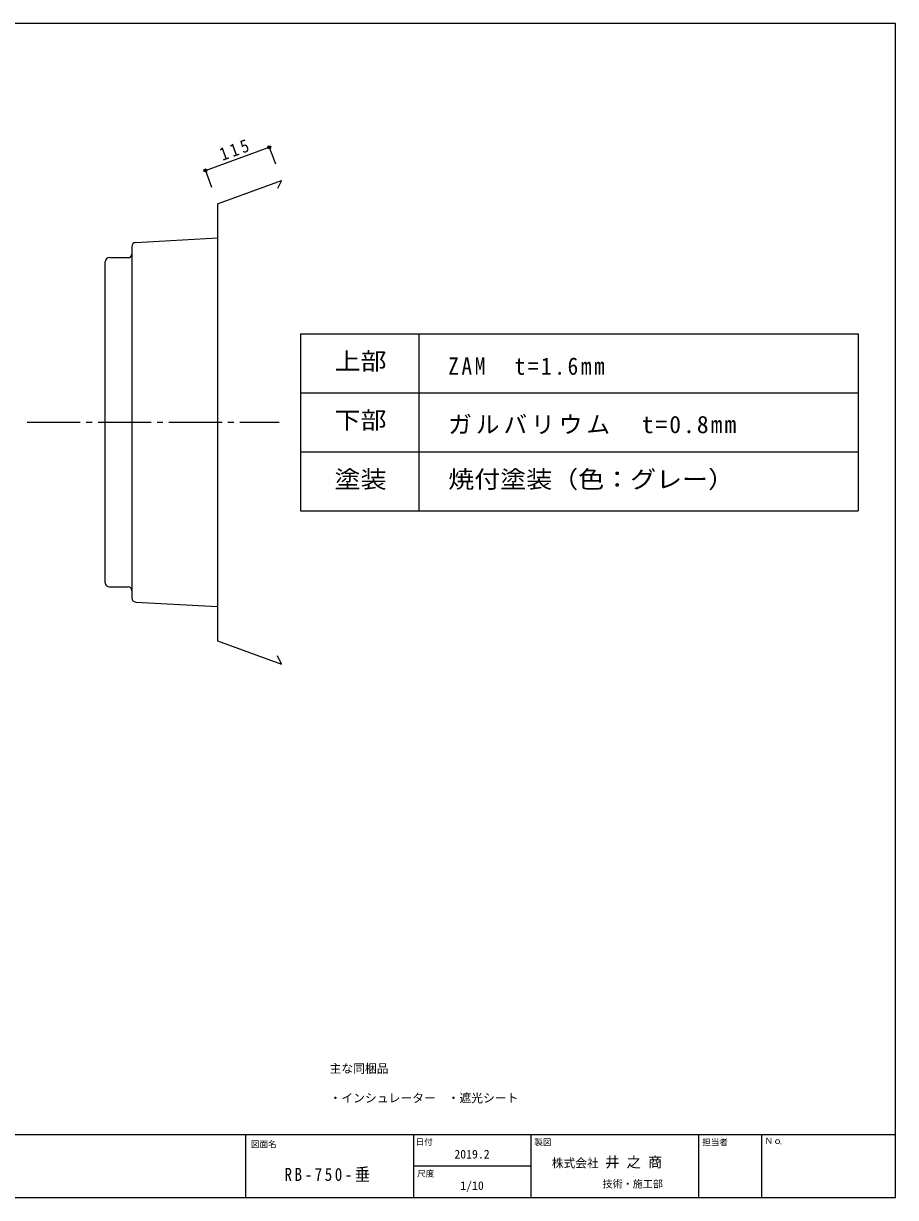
# Model space of a CAD drawing. Units: millimetres at full size, with parts at other scales. Extents: x -14200 to 14200, y -9940 to 9940.
# Drawn here: x -568 to 14200, y -9940 to 9940 of the extents above; entities that cross this region are included whole.
import ezdxf
from ezdxf.enums import TextEntityAlignment as Align

# ---------------------------------------------------------------- set-up
doc = ezdxf.new("R2010")
doc.units = ezdxf.units.MM
doc.header["$LTSCALE"] = 100
doc.header["$PDMODE"] = 32
doc.header["$PDSIZE"] = 50
doc.linetypes.add('CHAIN2', pattern=[12, 9, -1, 1, -1])
for name, color, linetype in [('0-0_0', 7, 'Continuous'), ('1-0', 7, 'Continuous'), ('1-8', 7, 'Continuous')]:
    doc.layers.add(name, color=color, linetype=linetype)
doc.styles.add('ＭＳ ゴシック', font='')
doc.styles.get('ＭＳ ゴシック').set_extended_font_data('MS Gothic')

msp = doc.modelspace()

# ---------------------------------------------------------------- linework, layer by layer
at = {"layer": '0-0_0'}
for p, q in [((-14200, -8873.5), (14200, -8873.5)), ((3194.7, -8873.5), (3194.7, -9938.5)), ((6034.7, -8873.5), (6034.7, -9938.5)), ((8022.7, -8873.5), (8022.7, -9938.5)), ((10862.7, -8873.5), (10862.7, -9938.5)), ((11927.7, -8873.5), (11927.7, -9938.5)), ((6034.7, -9406), (8022.7, -9406))]:
    msp.add_line(p, q, dxfattribs=at)
msp.add_lwpolyline([(-14200, -9940), (14200, -9940), (14200, 9940), (-14200, 9940)], close=True, dxfattribs=at)
at = {"layer": '1-0'}
for p, q in [((2719.3, 6887.2), (2719.3, -512.8)), ((1332.4, 6230.9), (2719.3, 6308.2)), ((887.3, 5974.7), (1206.3, 5974.7)), ((1266.3, 6161), (1266.3, 213.4)), ((817.3, 469.7), (817.3, 5904.7)), ((4125.2, 4687.2), (4125.2, 1687.2)), ((4125.2, 4687.2), (13566, 4687.2)), ((6125.2, 4687.2), (6125.2, 1687.2)), ((13566, 4687.2), (13566, 1687.2)), ((4125.2, 3687.2), (13566, 3687.2)), ((4125.2, 2687.2), (13566, 2687.2)), ((4125.2, 1687.2), (13566, 1687.2)), ((887.3, 399.7), (1206.3, 399.7)), ((1332.4, 143.5), (2719.3, 66.2))]:
    msp.add_line(p, q, dxfattribs=at)
at = {"layer": '1-0', "linetype": 'CHAIN2'}
msp.add_line((-505.5, 3187.2), (3761.5, 3187.2), dxfattribs=at)
at = {"layer": '1-0'}
for points in [[(2719.3, 6887.2), (3799.9, 7280.5), (3736.5, 7144.6)], [(2719.3, -512.8), (3799.9, -906.1), (3736.5, -770.2)]]:
    msp.add_lwpolyline(points, dxfattribs=at)
for centre, radius, start, end in [((1336.3, 6161), 70, 93.19076, 180), ((887.3, 5904.7), 70, 90, 180), ((1206.3, 6034.7), 60, 270, 0), ((887.3, 469.7), 70, 180, 270), ((1206.3, 339.7), 60, 0, 90), ((1336.3, 213.4), 70, 180, 266.80924)]:
    msp.add_arc(centre, radius, start, end, dxfattribs=at)
at = {"layer": '1-8'}
for p, q in [((2514.1, 7451), (3594.7, 7844.3)), ((3594.7, 7844.3), (3697.3, 7562.4)), ((2514.1, 7451), (2616.7, 7169.1))]:
    msp.add_line(p, q, dxfattribs=at)
for p in [(3594.7, 7844.3), (2514.1, 7451)]:
    msp.add_point(p, dxfattribs=at)

# ---------------------------------------------------------------- texts
at = {"layer": '0-0_0', "style": 'ＭＳ ゴシック'}
for s, height, p in [('主な同梱品', 146.6, (4614.7, -7873.5)), ('・インシュレーター\u3000・遮光シート', 146.6, (4614.7, -8373.5)), ('日付', 104.1, (6071.4, -9082.2)), ('製図', 104.1, (8083.4, -9086.3)), ('担当者', 104.1, (10924.8, -9086.3)), ('Ｎｏ', 104.1, (11982.9, -9065.1)), ('図面名', 104.1, (3283.4, -9120.4)), ('2019.2', 146.6, (6728.7, -9323.5)), ('.', 88.4, (12224, -9065.1)), ('株式会社', 145.7, (8379, -9475.7)), ('井 之 商', 177, (9284.4, -9482.4)), ('尺度', 104.1, (6098.1, -9618.8)), ('1/10', 146.6, (6828.7, -9856)), ('技術・施工部', 124.9, (9238.6, -9810))]:
    msp.add_text(s, height=height, dxfattribs=at).set_placement(p, align=Align.BOTTOM_LEFT)
at = {"layer": '0-0_0', "insert": (3852.2, -9673.5), "char_height": 219.9, "attachment_point": 7, "style": 'ＭＳ ゴシック'}
msp.add_mtext('\\T1.34;\\W0.85;RB-750-垂', dxfattribs=at)
at = {"layer": '1-0', "style": 'ＭＳ ゴシック', "width": 1.1}
for s, p in [('上部', (4700.2, 3987.2)), ('下部', (4700.2, 2987.2)), ('塗装', (4700.2, 1987.2)), ('焼付塗装（色：グレー）', (6625.2, 1987.2))]:
    msp.add_text(s, height=293.3, dxfattribs=at).set_placement(p, align=Align.BOTTOM_LEFT)
at = {"layer": '1-0', "char_height": 293.3, "attachment_point": 7, "style": 'ＭＳ ゴシック'}
for s, insert in [('\\T1.25;\\W0.9;ZAM\u3000t=1.6mm', (6625.2, 3987.2)), ('\\T1.17;ガルバリウム\u3000t=0.8mm', (6625.2, 2987.2))]:
    msp.add_mtext(s, dxfattribs=dict(at, insert=insert))
at = {"layer": '1-8', "insert": (2802.4, 7609.2), "char_height": 219.9, "attachment_point": 7, "rotation": 20, "style": 'ＭＳ ゴシック'}
msp.add_mtext('\\T1.37;\\W0.9;115', dxfattribs=at)

doc.saveas('drawing.dxf')
